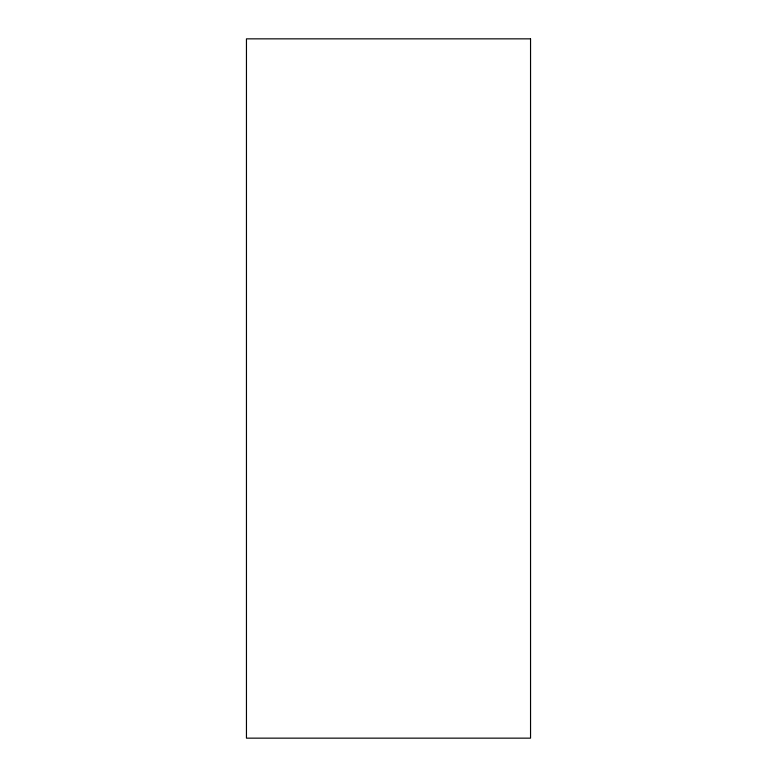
<?xml version="1.0" encoding="UTF-8"?>
<svg xmlns="http://www.w3.org/2000/svg" width="777" height="777" viewBox="0 0 777 777"><rect width="100%" height="100%" fill="white"/><g stroke="black" fill="none" stroke-linecap="round" stroke-linejoin="round"><path stroke-width="1.17" d="M530.545 38.85L246.455 38.85L246.455 738.15L530.545 738.15L530.545 38.85"/></g></svg>
